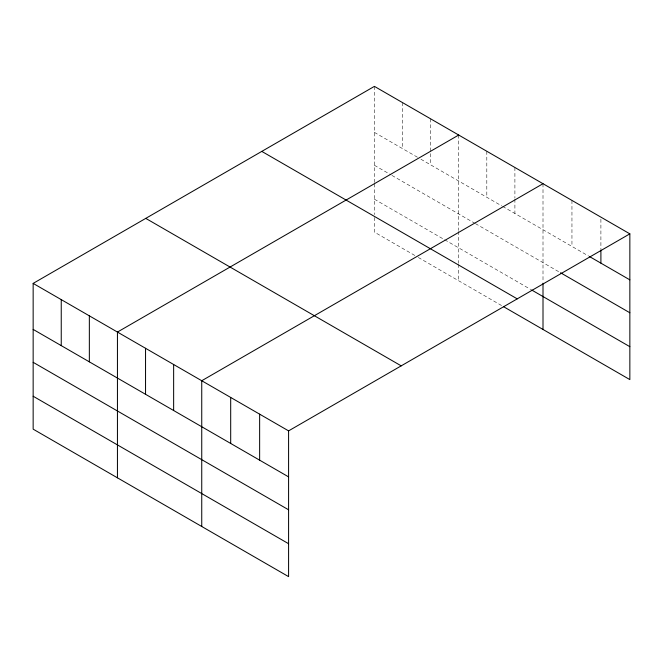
<?xml version="1.0" encoding="UTF-8"?>
<svg xmlns="http://www.w3.org/2000/svg" width="663" height="663" viewBox="0 0 663 663"><rect width="100%" height="100%" fill="white"/><g stroke="black" fill="none" stroke-linecap="round" stroke-linejoin="round"><path stroke-width="0.5" stroke-dasharray="3.31 2.49" d="M374.413 132.385L417.441 157.222M420.947 159.253L501.734 205.886M502.612 206.392L588.62 256.051M374.413 165.294L391.095 174.924M391.974 175.438L474.509 223.091M475.388 223.597L559.671 272.253M374.413 199.207L443.779 239.26M444.658 239.766L530.707 289.449M414.806 255.446L374.413 232.125L374.413 215.666M418.32 257.476L501.734 305.635M600.902 219.18L600.902 248.832M571.954 200.425L571.954 246.429M543.005 183.709L543.005 282.156M514.902 167.482L514.902 198.154M514.902 199.182L514.902 213.494M486.808 151.263L486.808 197.267M458.705 135.037L458.705 230.409M458.705 231.437L458.705 263.302M458.705 264.33L458.705 280.789M430.61 118.818L430.61 164.822M402.507 102.599L402.507 148.603M374.413 86.372L374.413 182.764M374.413 183.792L374.413 214.638"/><path stroke-width="0.99" d="M629.85 233.848L374.413 86.372L33.15 283.399L33.15 429.152L288.587 576.628L288.587 430.875L629.85 233.848L629.85 379.601L503.49 306.646M458.705 135.037L117.442 332.064L117.442 477.816M543.005 183.709L201.743 380.736L201.743 526.488M589.498 256.556L629.85 279.852M560.55 272.758L629.85 312.77M531.585 289.955L629.85 346.683M261.794 151.396L517.231 298.864M145.769 218.384L401.206 365.86M33.15 283.399L288.587 430.875M33.15 329.403L288.587 476.879M33.15 362.321L288.587 509.797M33.15 396.234L288.587 543.71M600.902 249.852L600.902 263.145M543.005 283.184L543.005 329.461M259.639 414.16L259.639 460.172M230.691 397.444L230.691 443.456M173.64 364.509L173.64 410.521M145.545 348.29L145.545 394.294M89.348 315.845L89.348 361.849M61.245 299.626L61.245 345.63"/></g></svg>
